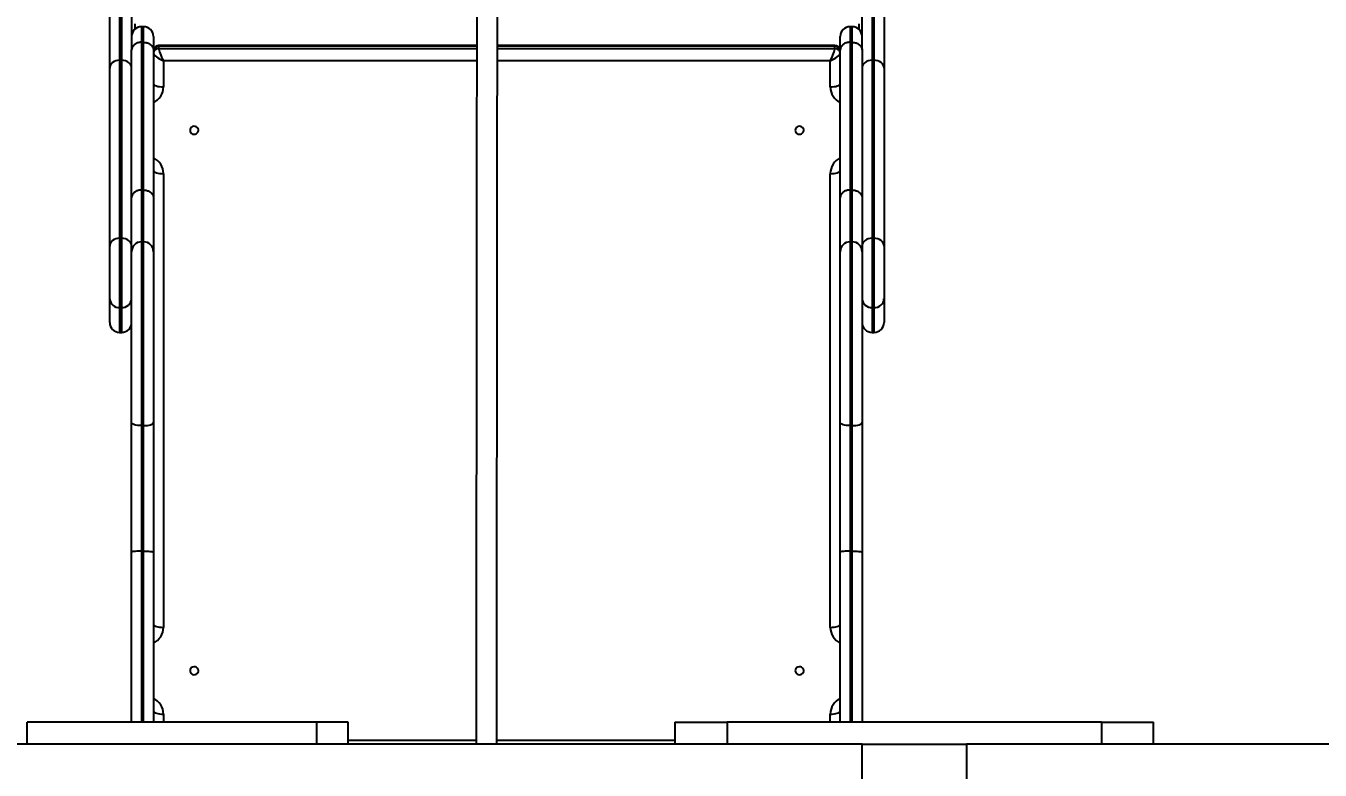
# Model space of a CAD drawing. Header units: millimetres. Extents: x -5684 to 4493, y -3963 to 3401.
# Drawn here: x -2300 to -1060, y 421 to 1134 of the extents above; entities that cross this region are included whole.
import ezdxf

# ---------------------------------------------------------------- set-up
doc = ezdxf.new("R2010")
doc.units = ezdxf.units.MM
for name, color, linetype in [('DIKOM_ОБЪЕКТ', 7, 'Continuous'), ('DIKOM_РАЗМЕР_ЗОНА', 7, 'Continuous'), ('DIKOM_РАЗМЕР_ОБЪЕКТА', 7, 'Continuous')]:
    doc.layers.add(name, color=color, linetype=linetype)
doc.styles.add('style1', font='arial.ttf', dxfattribs={"width": 0.8})
doc.dimstyles.new('1-50', dxfattribs={"dimtxt": 300, "dimasz": 200, "dimexe": 100, "dimexo": 0, "dimgap": 100, "dimtad": 1, "dimdec": 0, "dimtxsty": 'style1', "dimcen": 0, "dimclrd": 7, "dimclre": 7, "dimadec": 1, "dimazin": 2, "dimtfac": 1, "dimtdec": 0, "dimtmove": 0, "dimatfit": 3, "dimfxl": 0, "dimlwd": 25, "dimlwe": 18, "dimarcsym": 0})

# ---------------------------------------------------------------- blocks, each defined once
blk = doc.blocks.new('*D10')
at = {"layer": 'Defpoints', "color": 0, "transparency": 16777216}
for p in [(-1818.3, 3401.4), (-5234.1, -2954), (1.4, -2954)]:
    blk.add_point(p, dxfattribs=at)
at = {"layer": 'DIKOM_РАЗМЕР_ЗОНА', "color": 7, "lineweight": 18, "transparency": 16777216}
for p, q in [((-1818.3, 3401.4), (-5334.1, 3401.4)), ((1.4, -2954), (-5334.1, -2954))]:
    blk.add_line(p, q, dxfattribs=at)
at = {"layer": 'DIKOM_РАЗМЕР_ЗОНА', "color": 7, "lineweight": 25, "transparency": 16777216}
blk.add_line((-5234.1, 3201.4), (-5234.1, -2754), dxfattribs=at)
at = {"layer": 'DIKOM_РАЗМЕР_ЗОНА', "color": 7, "transparency": 16777216}
for points in [[(-5267.5, 3201.4), (-5200.8, 3201.4), (-5234.1, 3401.4)], [(-5267.5, -2754), (-5200.8, -2754), (-5234.1, -2954)]]:
    blk.add_solid(points, dxfattribs=at)
at = {"layer": 'DIKOM_РАЗМЕР_ЗОНА', "color": 0, "transparency": 16777216, "insert": (-5487.4, -234.8), "char_height": 300, "attachment_point": 5, "rotation": 90, "style": 'style1'}
blk.add_mtext('6350', dxfattribs=at)
blk = doc.blocks.new('*D11')
at = {"layer": 'Defpoints', "color": 0, "transparency": 16777216}
for p in [(-3580.8, 1935), (-1952, 1935), (1.4, -915)]:
    blk.add_point(p, dxfattribs=at)
at = {"layer": 'DIKOM_РАЗМЕР_ОБЪЕКТА', "color": 7, "lineweight": 18, "transparency": 16777216}
for p, q in [((-1952, 1935), (-3680.8, 1935)), ((1.4, -915), (-3680.8, -915))]:
    blk.add_line(p, q, dxfattribs=at)
at = {"layer": 'DIKOM_РАЗМЕР_ОБЪЕКТА', "color": 7, "lineweight": 25, "transparency": 16777216}
blk.add_line((-3580.8, -715), (-3580.8, 1735), dxfattribs=at)
at = {"layer": 'DIKOM_РАЗМЕР_ОБЪЕКТА', "color": 7, "transparency": 16777216}
for points in [[(-3614.1, 1735), (-3547.4, 1735), (-3580.8, 1935)], [(-3614.1, -715), (-3547.4, -715), (-3580.8, -915)]]:
    blk.add_solid(points, dxfattribs=at)
at = {"layer": 'DIKOM_РАЗМЕР_ОБЪЕКТА', "color": 0, "transparency": 16777216, "insert": (-3833.9, 268.8), "char_height": 300, "attachment_point": 5, "rotation": 90, "style": 'style1'}
blk.add_mtext('2850', dxfattribs=at)

msp = doc.modelspace()

# ---------------------------------------------------------------- linework, layer by layer
at = {"layer": 'DIKOM_ОБЪЕКТ'}
for p, q in [((-2219.6, 1093.6), (-2219.6, 1209.4)), ((-2210.1, 1209.9), (-2210.1, 1101)), ((-2208.1, 1101), (-2208.1, 1209.9)), ((-2198.6, 1209.4), (-2198.6, 1110.9)), ((-1498.6, 1110.9), (-1498.6, 1209.4)), ((-1489.1, 1209.9), (-1489.1, 1101)), ((-1487.1, 1101), (-1487.1, 1209.9)), ((-1477.6, 1209.4), (-1477.6, 1093.6)), ((-2195.6, 1135.9), (-2195.6, 1130.6)), ((-2187.1, 1133.2), (-2189.1, 1133.2)), ((-2189.1, 1133.2), (-2189.1, 1118.3)), ((-2187.1, 1118.3), (-2187.1, 1133.2)), ((-1508.1, 1133.2), (-1510.1, 1133.2)), ((-1510.1, 1133.2), (-1510.1, 1118.3)), ((-1508.1, 1118.3), (-1508.1, 1133.2)), ((-1501.6, 1135.9), (-1501.6, 1130.6)), ((-2189.1, 1118.3), (-2189.1, 976.8)), ((-2189.1, 1118.3), (-2187.1, 1118.3)), ((-2187.1, 976.8), (-2187.1, 1118.3)), ((-2177.6, 1123.7), (-2177.6, 1110.6)), ((-1519.6, 1110.6), (-1519.6, 1123.7)), ((-1510.1, 1118.3), (-1510.1, 976.8)), ((-1510.1, 1118.3), (-1508.1, 1118.3)), ((-1508.1, 976.8), (-1508.1, 1118.3)), ((-2198.6, 1110.6), (-2198.6, 1110.9)), ((-2198.6, 969.2), (-2198.6, 1110.6)), ((-2177.6, 1110.6), (-2177.6, 969.2)), ((-2172.6, 1112.3), (-2172.6, 1114.6)), ((-1867.8, 1114.6), (-2172.6, 1114.6)), ((-2172.6, 1112.3), (-1867.8, 1112.3)), ((-1867.8, 1115.1), (-2172.4, 1115.1)), ((-1524.8, 1115.1), (-1848, 1115.1)), ((-1524.6, 1114.6), (-1848, 1114.6)), ((-1848, 1112.3), (-1524.6, 1112.3)), ((-1524.6, 1112.3), (-1524.6, 1114.6)), ((-1519.6, 969.2), (-1519.6, 1110.6)), ((-1498.6, 1110.9), (-1498.6, 1110.6)), ((-1498.6, 1110.6), (-1498.6, 969.2)), ((-2219.6, 923.1), (-2219.6, 1093.6)), ((-2210.1, 1101), (-2210.1, 930.5)), ((-2210.1, 1101), (-2208.1, 1101)), ((-2208.1, 930.5), (-2208.1, 1101)), ((-2168.1, 1100.4), (-2168.1, 1075.5)), ((-1867.9, 1100.4), (-2168.1, 1100.4)), ((-1529.1, 1100.4), (-1848.1, 1100.4)), ((-1529.1, 1075.5), (-1529.1, 1100.4)), ((-1489.1, 1101), (-1489.1, 930.5)), ((-1489.1, 1101), (-1487.1, 1101)), ((-1487.1, 930.5), (-1487.1, 1101)), ((-1477.6, 1093.6), (-1477.6, 923.1)), ((-2168.1, 992.4), (-2168.1, 557.7)), ((-1529.1, 557.7), (-1529.1, 992.4)), ((-2198.6, 917.6), (-2198.6, 969.2)), ((-2189.1, 976.8), (-2189.1, 927)), ((-2189.1, 976.8), (-2187.1, 976.8)), ((-2187.1, 927), (-2187.1, 976.8)), ((-2177.6, 969.2), (-2177.6, 917.6)), ((-1519.6, 917.6), (-1519.6, 969.2)), ((-1510.1, 976.8), (-1510.1, 927)), ((-1510.1, 976.8), (-1508.1, 976.8)), ((-1508.1, 927), (-1508.1, 976.8)), ((-1498.6, 969.2), (-1498.6, 917.6)), ((-2210.1, 930.5), (-2210.1, 864.1)), ((-2210.1, 930.5), (-2208.1, 930.5)), ((-2208.1, 864.1), (-2208.1, 930.5)), ((-1489.1, 930.5), (-1489.1, 864.1)), ((-1489.1, 930.5), (-1487.1, 930.5)), ((-1487.1, 864.1), (-1487.1, 930.5)), ((-2219.6, 872.5), (-2219.6, 923.1)), ((-2189.1, 927), (-2187.1, 927)), ((-1510.1, 927), (-1508.1, 927)), ((-1477.6, 923.1), (-1477.6, 872.5)), ((-2219.6, 849.8), (-2219.6, 872.5)), ((-1477.6, 872.5), (-1477.6, 849.8)), ((-2210.1, 864.1), (-2208.1, 864.1)), ((-2210.1, 864.1), (-2210.1, 840.3)), ((-2208.1, 840.3), (-2208.1, 864.1)), ((-1489.1, 864.1), (-1487.1, 864.1)), ((-1489.1, 864.1), (-1489.1, 840.3)), ((-1487.1, 840.3), (-1487.1, 864.1)), ((-2210.1, 840.3), (-2208.1, 840.3)), ((-1489.1, 840.3), (-1487.1, 840.3)), ((-2198.6, 629.8), (-2198.6, 753.9)), ((-2189.1, 751.1), (-2187.1, 751.1)), ((-2189.1, 751.1), (-2189.1, 630.7)), ((-2187.1, 630.7), (-2187.1, 751.1)), ((-2177.6, 753.9), (-2177.6, 629.8)), ((-1519.6, 629.8), (-1519.6, 753.9)), ((-1510.1, 751.1), (-1508.1, 751.1)), ((-1510.1, 751.1), (-1510.1, 630.7)), ((-1508.1, 630.7), (-1508.1, 751.1)), ((-1498.6, 753.9), (-1498.6, 629.8)), ((-2198.6, 735.1), (-2198.6, 735.1)), ((-1519.6, 735.1), (-1519.6, 735.1)), ((-2198.6, 467), (-2198.6, 629.8)), ((-2189.1, 630.7), (-2187.1, 630.7)), ((-2189.1, 630.7), (-2189.1, 467)), ((-2187.1, 467), (-2187.1, 630.7)), ((-2177.6, 629.8), (-2177.6, 467)), ((-1519.6, 467), (-1519.6, 629.8)), ((-1510.1, 630.7), (-1508.1, 630.7)), ((-1510.1, 630.7), (-1510.1, 467)), ((-1508.1, 467), (-1508.1, 630.7)), ((-1498.6, 629.8), (-1498.6, 467)), ((-2168.1, 474.6), (-2168.1, 467)), ((-1529.1, 467), (-1529.1, 474.6)), ((-2298.6, 446), (-2298.6, 467)), ((-2021, 467), (-2298.6, 467)), ((-2021, 446), (-2021, 467)), ((-1991, 467), (-2021, 467)), ((-1991, 446), (-1991, 467)), ((-1677.9, 467), (-1677.9, 446)), ((-1677.9, 467), (-1627.9, 467)), ((-1627.9, 467), (-1627.9, 446)), ((-1269.3, 467), (-1627.9, 467)), ((-1269.3, 467), (-1269.3, 446)), ((-1269.3, 467), (-1219.3, 467)), ((-1219.3, 446), (-1219.3, 467)), ((-1991, 449.8), (-1868.4, 449.8)), ((-1848.6, 449.8), (-1677.9, 449.8)), ((-1498.6, 446), (-2798.6, 446)), ((-2021, 446), (-2298.6, 446)), ((-1498.6, 446), (-1627.9, 446)), ((-1498.6, 346), (-1498.6, 446)), ((-1498.6, 446), (-1398.6, 446)), ((-1269.3, 446), (-1398.6, 446)), ((1401.4, 446), (-1398.6, 446)), ((-1398.6, 446), (-1398.6, 346))]:
    msp.add_line(p, q, dxfattribs=at)
at = {"layer": 'DIKOM_ОБЪЕКТ', "flags": 128}
for points in [[(-2210.1, 1101), (-2212, 1100.9), (-2213.7, 1100.5), (-2215.4, 1099.8), (-2216.8, 1098.8), (-2218, 1097.7), (-2218.9, 1096.4), (-2219.4, 1095.1), (-2219.6, 1093.6)], [(-2198.6, 1093.6), (-2198.8, 1095.1), (-2199.3, 1096.4), (-2200.2, 1097.7), (-2201.4, 1098.8), (-2202.8, 1099.8), (-2204.5, 1100.5), (-2206.3, 1100.9), (-2208.1, 1101)], [(-1489.1, 1101), (-1491, 1100.9), (-1492.7, 1100.5), (-1494.4, 1099.8), (-1495.8, 1098.8), (-1497, 1097.7), (-1497.9, 1096.4), (-1498.4, 1095.1), (-1498.6, 1093.6)], [(-1477.6, 1093.6), (-1477.8, 1095.1), (-1478.3, 1096.4), (-1479.2, 1097.7), (-1480.4, 1098.8), (-1481.8, 1099.8), (-1483.5, 1100.5), (-1485.3, 1100.9), (-1487.1, 1101)], [(-2177.6, 1078.4), (-2177.4, 1077.8), (-2176.9, 1077.3), (-2176, 1076.8), (-2174.8, 1076.4), (-2173.4, 1076), (-2171.7, 1075.8), (-2170, 1075.6), (-2168.1, 1075.5)], [(-1529.1, 1075.5), (-1527.3, 1075.6), (-1525.5, 1075.8), (-1523.8, 1076), (-1522.4, 1076.4), (-1521.2, 1076.8), (-1520.3, 1077.3), (-1519.8, 1077.8), (-1519.6, 1078.4)], [(-2142.6, 1034), (-2142.4, 1032.9), (-2141.9, 1031.8), (-2141.1, 1031), (-2140.1, 1030.4), (-2138.9, 1030.2), (-2137.7, 1030.3), (-2136.6, 1030.7), (-2135.7, 1031.4), (-2135, 1032.3), (-2134.6, 1033.4), (-2134.6, 1034.6), (-2135, 1035.6), (-2135.7, 1036.6), (-2136.6, 1037.3), (-2137.7, 1037.7), (-2138.9, 1037.8), (-2140.1, 1037.5), (-2141.1, 1037), (-2141.9, 1036.1), (-2142.4, 1035.1), (-2142.6, 1034)], [(-1562.6, 1034), (-1562.4, 1032.9), (-1561.9, 1031.8), (-1561.1, 1031), (-1560.1, 1030.4), (-1558.9, 1030.2), (-1557.7, 1030.3), (-1556.6, 1030.7), (-1555.7, 1031.4), (-1555, 1032.3), (-1554.6, 1033.4), (-1554.6, 1034.6), (-1555, 1035.6), (-1555.7, 1036.6), (-1556.6, 1037.3), (-1557.7, 1037.7), (-1558.9, 1037.8), (-1560.1, 1037.5), (-1561.1, 1037), (-1561.9, 1036.1), (-1562.4, 1035.1), (-1562.6, 1034)], [(-2177.6, 995.2), (-2177.4, 994.7), (-2176.9, 994.2), (-2176, 993.7), (-2174.8, 993.3), (-2173.4, 992.9), (-2171.7, 992.6), (-2170, 992.5), (-2168.1, 992.4)], [(-1529.1, 992.4), (-1527.3, 992.5), (-1525.5, 992.6), (-1523.8, 992.9), (-1522.4, 993.3), (-1521.2, 993.7), (-1520.3, 994.2), (-1519.8, 994.7), (-1519.6, 995.2)], [(-2210.1, 930.5), (-2212, 930.4), (-2213.7, 929.9), (-2215.4, 929.3), (-2216.8, 928.3), (-2218, 927.2), (-2218.9, 925.9), (-2219.4, 924.5), (-2219.6, 923.1)], [(-2198.6, 923.1), (-2198.8, 924.5), (-2199.3, 925.9), (-2200.2, 927.2), (-2201.4, 928.3), (-2202.8, 929.3), (-2204.5, 929.9), (-2206.3, 930.4), (-2208.1, 930.5)], [(-1489.1, 930.5), (-1491, 930.4), (-1492.7, 929.9), (-1494.4, 929.3), (-1495.8, 928.3), (-1497, 927.2), (-1497.9, 925.9), (-1498.4, 924.5), (-1498.6, 923.1)], [(-1477.6, 923.1), (-1477.8, 924.5), (-1478.3, 925.9), (-1479.2, 927.2), (-1480.4, 928.3), (-1481.8, 929.3), (-1483.5, 929.9), (-1485.3, 930.4), (-1487.1, 930.5)], [(-2189.1, 751.1), (-2191, 751.2), (-2192.7, 751.3), (-2194.4, 751.6), (-2195.8, 751.9), (-2197, 752.3), (-2197.9, 752.8), (-2198.4, 753.3), (-2198.6, 753.9)], [(-2187.1, 751.1), (-2185.3, 751.2), (-2183.5, 751.3), (-2181.8, 751.6), (-2180.4, 751.9), (-2179.2, 752.3), (-2178.3, 752.8), (-2177.8, 753.3), (-2177.6, 753.9)], [(-1510.1, 751.1), (-1512, 751.2), (-1513.7, 751.3), (-1515.4, 751.6), (-1516.8, 751.9), (-1518, 752.3), (-1518.9, 752.8), (-1519.4, 753.3), (-1519.6, 753.9)], [(-1508.1, 751.1), (-1506.3, 751.2), (-1504.5, 751.3), (-1502.8, 751.6), (-1501.4, 751.9), (-1500.2, 752.3), (-1499.3, 752.8), (-1498.8, 753.3), (-1498.6, 753.9)], [(-2177.6, 560.6), (-2177.4, 560), (-2176.9, 559.5), (-2176, 559), (-2174.8, 558.6), (-2173.4, 558.2), (-2171.7, 558), (-2170, 557.8), (-2168.1, 557.7)], [(-1529.1, 557.7), (-1527.3, 557.8), (-1525.5, 558), (-1523.8, 558.2), (-1522.4, 558.6), (-1521.2, 559), (-1520.3, 559.5), (-1519.8, 560), (-1519.6, 560.6)], [(-2142.6, 516.2), (-2142.4, 515.1), (-2141.9, 514), (-2141.1, 513.2), (-2140.1, 512.6), (-2138.9, 512.4), (-2137.7, 512.5), (-2136.6, 512.9), (-2135.7, 513.6), (-2135, 514.5), (-2134.6, 515.6), (-2134.6, 516.8), (-2135, 517.8), (-2135.7, 518.8), (-2136.6, 519.5), (-2137.7, 519.9), (-2138.9, 520), (-2140.1, 519.7), (-2141.1, 519.2), (-2141.9, 518.3), (-2142.4, 517.3), (-2142.6, 516.2)], [(-1562.6, 516.2), (-1562.4, 515.1), (-1561.9, 514), (-1561.1, 513.2), (-1560.1, 512.6), (-1558.9, 512.4), (-1557.7, 512.5), (-1556.6, 512.9), (-1555.7, 513.6), (-1555, 514.5), (-1554.6, 515.6), (-1554.6, 516.8), (-1555, 517.8), (-1555.7, 518.8), (-1556.6, 519.5), (-1557.7, 519.9), (-1558.9, 520), (-1560.1, 519.7), (-1561.1, 519.2), (-1561.9, 518.3), (-1562.4, 517.3), (-1562.6, 516.2)], [(-2177.6, 477.4), (-2177.4, 476.9), (-2176.9, 476.4), (-2176, 475.9), (-2174.8, 475.5), (-2173.4, 475.1), (-2171.7, 474.8), (-2170, 474.7), (-2168.1, 474.6)], [(-1529.1, 474.6), (-1527.3, 474.7), (-1525.5, 474.8), (-1523.8, 475.1), (-1522.4, 475.5), (-1521.2, 475.9), (-1520.3, 476.4), (-1519.8, 476.9), (-1519.6, 477.4)]]:
    msp.add_lwpolyline(points, dxfattribs=at)
at = {"layer": 'DIKOM_ОБЪЕКТ'}
for centre, radius, start, end in [((-2189.1, 1123.7), 9.5, 90, 180), ((-2187.1, 1123.7), 9.5, 0, 90), ((-1510.1, 1123.7), 9.5, 90, 180), ((-1508.1, 1123.7), 9.5, 0, 90), ((-2172.7, 1109.7), 4.89, 88.7219, 178.6621), ((-2172.7, 1107.4), 4.89, 88.7219, 178.6621), ((-1524.5, 1109.7), 4.89, 1.3379, 91.2781), ((-1524.5, 1107.4), 4.89, 1.3379, 91.2781), ((-2185.2, 1075.7), 17.1, 296.4493, 359.3982), ((-1512, 1075.7), 17.1, 180.6018, 243.5507), ((-2185.2, 992.3), 17.1, 0.6018, 63.5507), ((-1512, 992.3), 17.1, 116.4493, 179.3982), ((-2189.2, 917.6), 9.43, 89.5649, 179.5582), ((-2187, 917.6), 9.43, 0.4418, 90.4351), ((-1510.2, 917.6), 9.43, 89.5649, 179.5582), ((-1508, 917.6), 9.43, 0.4418, 90.4351), ((-2210.6, 873.1), 8.99, 183.8483, 273.3899), ((-2207.6, 873.1), 8.99, 266.6101, 356.1517), ((-1489.6, 873.1), 8.99, 183.8483, 273.3899), ((-1486.6, 873.1), 8.99, 266.6101, 356.1517), ((-2210.1, 849.8), 9.5, 180, 270), ((-2208.1, 849.8), 9.5, 270, 0), ((-1489.1, 849.8), 9.5, 180, 270), ((-1487.1, 849.8), 9.5, 270, 0), ((-2185.2, 557.9), 17.1, 296.4493, 359.3982), ((-1512, 557.9), 17.1, 180.6018, 243.5507), ((-2185.2, 474.5), 17.1, 0.6018, 63.5516), ((-1512, 474.5), 17.1, 116.4484, 179.3982)]:
    msp.add_arc(centre, radius, start, end, dxfattribs=at)
for centre, major_axis, ratio, start_param, end_param in [((-2168.1, 1103.2), (9.43, -4.6), 0.242074, 3.259036, 4.829832), ((-2168.1, 1105.6), (-4.36, 9.49), 0.115844, 6.229948, 6.529893), ((-2168.1, 1103.2), (-4.36, 9.49), 0.115844, 0.246707, 1.817504), ((-1529.1, 1103.2), (4.36, 9.49), 0.115844, 4.465682, 6.036478), ((-1529.1, 1103.2), (9.43, 4.6), 0.242074, 4.594946, 6.165742), ((-1529.1, 1105.6), (4.36, 9.49), 0.115844, 6.036478, 6.339666)]:
    msp.add_ellipse(centre, major_axis=major_axis, ratio=ratio, start_param=start_param, end_param=end_param, dxfattribs=at)
for points, knots in [([(-1867.2, 1878), (-1867.2, 1871), (-1867.2, 1857.2), (-1867.2, 1837.1), (-1867.2, 1817.9), (-1867.2, 1799.8), (-1867.3, 1782.8), (-1867.3, 1766.8), (-1867.3, 1752.2), (-1867.3, 1739), (-1867.3, 1727), (-1867.3, 1716), (-1867.3, 1705.8), (-1867.3, 1696.4), (-1867.3, 1680.6), (-1867.3, 1658.1), (-1867.3, 1628.7), (-1867.4, 1598.5), (-1867.4, 1567.8), (-1867.4, 1536.8), (-1867.4, 1506.2), (-1867.5, 1476.2), (-1867.5, 1445.9), (-1867.5, 1415.4), (-1867.5, 1384.5), (-1867.6, 1353.8), (-1867.6, 1323.2), (-1867.6, 1293), (-1867.6, 1267.4), (-1867.7, 1246.4), (-1867.7, 1229.8), (-1867.7, 1213.6), (-1867.7, 1198), (-1867.7, 1183), (-1867.8, 1168.7), (-1867.8, 1155.2), (-1867.8, 1142.4), (-1867.8, 1130.6), (-1867.8, 1119.6), (-1867.9, 1109.2), (-1867.9, 1099.3), (-1867.9, 1089.6), (-1867.9, 1079.9), (-1867.9, 1070), (-1868, 1059.6), (-1868, 1049.5), (-1868, 1039.8), (-1868, 1030.4), (-1868, 1020.6), (-1868, 1010.2), (-1868.1, 999.1), (-1868.1, 987.3), (-1868.1, 974.7), (-1868.1, 961.5), (-1868.1, 947.7), (-1868.1, 933.4), (-1868.1, 918.6), (-1868.1, 901), (-1868.2, 880.4), (-1868.2, 856.8), (-1868.2, 833), (-1868.2, 809.1), (-1868.2, 784.9), (-1868.2, 760.8), (-1868.2, 737.1), (-1868.2, 715.7), (-1868.3, 696.9), (-1868.3, 680.3), (-1868.3, 666.8), (-1868.3, 655.7), (-1868.3, 646.6), (-1868.3, 636.6), (-1868.3, 625.6), (-1868.3, 614), (-1868.3, 601.6), (-1868.3, 588.7), (-1868.3, 575), (-1868.3, 560.6), (-1868.3, 545.6), (-1868.3, 532.1), (-1868.3, 520.5), (-1868.4, 510.7), (-1868.4, 500.3), (-1868.4, 489.1), (-1868.4, 477.9), (-1868.4, 466.8), (-1868.4, 456.3), (-1868.4, 449.4), (-1868.4, 446)], [0, 0, 0, 0, 0.012549, 0.024501, 0.035855, 0.04661, 0.056765, 0.066321, 0.075277, 0.082962, 0.090144, 0.096825, 0.103005, 0.108686, 0.113868, 0.131772, 0.149994, 0.168537, 0.188673, 0.208816, 0.228964, 0.249129, 0.269302, 0.290716, 0.31216, 0.333664, 0.35523, 0.376812, 0.398398, 0.411103, 0.423786, 0.436441, 0.449063, 0.461652, 0.474214, 0.486759, 0.499299, 0.512065, 0.524853, 0.537682, 0.550555, 0.563472, 0.576197, 0.588956, 0.601736, 0.614507, 0.624157, 0.633778, 0.643367, 0.652923, 0.662452, 0.671968, 0.68149, 0.691033, 0.700603, 0.710205, 0.719837, 0.729491, 0.743992, 0.758473, 0.772899, 0.787278, 0.801623, 0.815934, 0.829928, 0.843487, 0.853331, 0.862939, 0.872316, 0.877034, 0.882307, 0.888135, 0.894521, 0.901463, 0.908548, 0.91613, 0.924205, 0.932773, 0.941833, 0.951387, 0.957359, 0.963511, 0.969839, 0.976363, 0.983077, 0.988783, 0.994581, 1, 1, 1, 1]), ([(-1848.6, 446), (-1848.6, 446.9), (-1848.6, 449.4), (-1848.6, 453.4), (-1848.6, 460), (-1848.6, 468.5), (-1848.6, 479.2), (-1848.6, 489.9), (-1848.6, 500.5), (-1848.6, 511.4), (-1848.5, 522.5), (-1848.5, 534.3), (-1848.5, 545.7), (-1848.5, 557.1), (-1848.5, 568.5), (-1848.5, 579.8), (-1848.5, 590.2), (-1848.5, 599.8), (-1848.5, 608.8), (-1848.5, 630.1), (-1848.5, 664.4), (-1848.5, 705.2), (-1848.4, 739.6), (-1848.4, 767.7), (-1848.4, 795.6), (-1848.4, 823.3), (-1848.4, 850.7), (-1848.4, 875.1), (-1848.3, 896.5), (-1848.3, 914.7), (-1848.3, 932.5), (-1848.3, 949.6), (-1848.3, 965.7), (-1848.3, 980.7), (-1848.3, 994.4), (-1848.2, 1007.2), (-1848.2, 1019.1), (-1848.2, 1030.2), (-1848.2, 1040.6), (-1848.2, 1050.3), (-1848.2, 1059.5), (-1848.1, 1069.5), (-1848.1, 1080.2), (-1848.1, 1091.7), (-1848.1, 1103.3), (-1848, 1115.2), (-1848, 1127), (-1848, 1138.8), (-1848, 1150.5), (-1848, 1163.1), (-1847.9, 1176.4), (-1847.9, 1190.3), (-1847.9, 1205.7), (-1847.9, 1222.6), (-1847.9, 1241.1), (-1847.8, 1260), (-1847.8, 1282.2), (-1847.8, 1307.6), (-1847.8, 1336.4), (-1847.7, 1365.2), (-1847.7, 1394.2), (-1847.7, 1425.2), (-1847.7, 1458.3), (-1847.6, 1493.8), (-1847.6, 1524.9), (-1847.6, 1551.2), (-1847.6, 1572.2), (-1847.6, 1592.7), (-1847.6, 1608.7), (-1847.5, 1620.2), (-1847.5, 1627.5), (-1847.5, 1634.9), (-1847.5, 1642.9), (-1847.5, 1651.8), (-1847.5, 1661.4), (-1847.5, 1671.6), (-1847.5, 1682.5), (-1847.5, 1694.3), (-1847.5, 1706.8), (-1847.5, 1720.8), (-1847.5, 1736.3), (-1847.5, 1753.4), (-1847.5, 1771.6), (-1847.4, 1790.8), (-1847.4, 1811.1), (-1847.4, 1832.5), (-1847.4, 1854.9), (-1847.4, 1870.2), (-1847.4, 1878)], [0, 0, 0, 0, 0.001498, 0.003989, 0.006445, 0.012118, 0.017672, 0.024107, 0.030318, 0.036301, 0.04398, 0.051268, 0.058164, 0.064674, 0.071918, 0.078615, 0.084763, 0.090361, 0.095472, 0.100516, 0.12772, 0.155228, 0.1717, 0.188174, 0.204661, 0.221178, 0.237752, 0.254405, 0.26601, 0.277604, 0.289167, 0.300684, 0.312153, 0.322908, 0.333648, 0.344402, 0.355189, 0.366017, 0.376692, 0.387401, 0.398131, 0.408864, 0.42417, 0.439439, 0.454657, 0.469813, 0.484904, 0.496816, 0.508717, 0.520626, 0.532558, 0.544521, 0.556506, 0.570663, 0.584852, 0.599066, 0.613303, 0.633672, 0.654032, 0.67433, 0.694581, 0.714799, 0.73878, 0.762731, 0.786671, 0.800714, 0.81431, 0.827405, 0.840005, 0.844582, 0.849091, 0.853587, 0.858525, 0.864005, 0.870028, 0.876206, 0.882869, 0.890018, 0.897653, 0.905776, 0.915419, 0.925671, 0.936534, 0.948007, 0.960092, 0.972786, 0.98609, 1, 1, 1, 1]), ([(-2189.1, 1118.3), (-2190.2, 1118.2), (-2192.3, 1118), (-2195.1, 1116.7), (-2197.3, 1114.7), (-2198.4, 1112.6), (-2198.6, 1111.1), (-2198.6, 1110.6), (-2198.6, 1110.6)], [0, 0, 0, 0, 0.2142644, 0.428524, 0.642927, 0.8576448, 0.9961599, 1, 1, 1, 1]), ([(-2187.1, 1118.3), (-2186.6, 1118.2), (-2185.5, 1118.2), (-2184, 1117.9), (-2182.5, 1117.3), (-2181.2, 1116.6), (-2180, 1115.7), (-2179, 1114.7), (-2178.3, 1113.5), (-2177.7, 1112.2), (-2177.6, 1111.1), (-2177.6, 1110.6), (-2177.6, 1110.6)], [0, 0, 0, 0, 0.105654, 0.214374, 0.320028, 0.428742, 0.534469, 0.643253, 0.749135, 0.858078, 0.996172, 1, 1, 1, 1]), ([(-1510.1, 1118.3), (-1511.2, 1118.2), (-1513.3, 1118), (-1516.1, 1116.7), (-1518.3, 1114.7), (-1519.4, 1112.6), (-1519.6, 1111.1), (-1519.6, 1110.6), (-1519.6, 1110.6)], [0, 0, 0, 0, 0.214264, 0.428524, 0.642927, 0.857645, 0.99616, 1, 1, 1, 1]), ([(-1508.1, 1118.3), (-1507.6, 1118.2), (-1506.5, 1118.2), (-1505, 1117.9), (-1503.5, 1117.3), (-1502.2, 1116.6), (-1501, 1115.7), (-1500, 1114.7), (-1499.3, 1113.5), (-1498.7, 1112.2), (-1498.6, 1111.1), (-1498.6, 1110.6), (-1498.6, 1110.6)], [0, 0, 0, 0, 0.105654, 0.214374, 0.320028, 0.428742, 0.534469, 0.643253, 0.749135, 0.858078, 0.996172, 1, 1, 1, 1]), ([(-2172.3, 1115), (-2172.4, 1115.1), (-2172.8, 1115.1), (-2173.6, 1115), (-2174.7, 1114.6), (-2175.7, 1113.9), (-2176.6, 1113), (-2177.2, 1112), (-2177.5, 1110.9), (-2177.6, 1110.2), (-2177.6, 1109.9)], [0, 0, 0, 0, 0.017342, 0.152985, 0.294186, 0.438735, 0.599628, 0.743579, 0.874834, 1, 1, 1, 1]), ([(-1519.6, 1109.9), (-1519.6, 1110.2), (-1519.7, 1110.9), (-1520, 1112), (-1520.6, 1113), (-1521.5, 1113.9), (-1522.5, 1114.6), (-1523.5, 1114.9), (-1524.3, 1115.1), (-1524.8, 1115), (-1524.9, 1115)], [0, 0, 0, 0, 0.123423, 0.264303, 0.408634, 0.554501, 0.701781, 0.835607, 0.959873, 1, 1, 1, 1]), ([(-2189.1, 976.8), (-2190.2, 976.7), (-2192.3, 976.5), (-2195.1, 975.2), (-2197.3, 973.3), (-2198.4, 971.2), (-2198.6, 969.8), (-2198.6, 969.2), (-2198.6, 969.2)], [0, 0, 0, 0, 0.214516, 0.42903, 0.643607, 0.858315, 0.995069, 1, 1, 1, 1]), ([(-2187.1, 976.8), (-2186, 976.7), (-2183.9, 976.5), (-2181.1, 975.2), (-2178.9, 973.3), (-2177.8, 971.2), (-2177.6, 969.8), (-2177.6, 969.2), (-2177.6, 969.2)], [0, 0, 0, 0, 0.214516, 0.42903, 0.643607, 0.858315, 0.995069, 1, 1, 1, 1]), ([(-1510.1, 976.8), (-1511.2, 976.7), (-1513.3, 976.5), (-1516.1, 975.2), (-1518.3, 973.3), (-1519.4, 971.2), (-1519.6, 969.8), (-1519.6, 969.2), (-1519.6, 969.2)], [0, 0, 0, 0, 0.214516, 0.42903, 0.643607, 0.858315, 0.995069, 1, 1, 1, 1]), ([(-1508.1, 976.8), (-1507, 976.7), (-1504.9, 976.5), (-1502.1, 975.2), (-1499.9, 973.3), (-1498.8, 971.2), (-1498.6, 969.8), (-1498.6, 969.2), (-1498.6, 969.2)], [0, 0, 0, 0, 0.214516, 0.4290297, 0.6436067, 0.8583152, 0.9950692, 1, 1, 1, 1]), ([(-2189.1, 927), (-2189.1, 926.6), (-2189.1, 925.8), (-2189.1, 923.8), (-2189.1, 921.3), (-2189.1, 918.1), (-2189.1, 914.1), (-2189.1, 909.3), (-2189.1, 903.9), (-2189.1, 896.9), (-2189.1, 888.2), (-2189.1, 877.7), (-2189.1, 866.5), (-2189.1, 854.7), (-2189.1, 842.4), (-2189.1, 829.5), (-2189.1, 816.3), (-2189.1, 803.9), (-2189.1, 792.6), (-2189.1, 782.4), (-2189.1, 772.1), (-2189.1, 763.5), (-2189.1, 756.4), (-2189.1, 752.9), (-2189.1, 751.1)], [0, 0, 0, 0, 0.028589, 0.057183, 0.086482, 0.115786, 0.152289, 0.189081, 0.226623, 0.264363, 0.323008, 0.382105, 0.442348, 0.502896, 0.565568, 0.628526, 0.692402, 0.756618, 0.803895, 0.851374, 0.899625, 0.94823, 0.974072, 1, 1, 1, 1]), ([(-2187.1, 751.1), (-2187.1, 753.5), (-2187.1, 758.3), (-2187.1, 765.8), (-2187.1, 773.4), (-2187.1, 782.9), (-2187.1, 794.3), (-2187.1, 807.6), (-2187.1, 820.8), (-2187.1, 834.1), (-2187.1, 847.3), (-2187.1, 860.3), (-2187.1, 873), (-2187.1, 883.3), (-2187.1, 891.3), (-2187.1, 897.2), (-2187.1, 902.9), (-2187.1, 908.3), (-2187.1, 913.3), (-2187.1, 917.8), (-2187.1, 921.7), (-2187.1, 924.4), (-2187.1, 926.1), (-2187.1, 926.7), (-2187.1, 927)], [0, 0, 0, 0, 0.034927, 0.07035, 0.105779, 0.141636, 0.203431, 0.265702, 0.3292, 0.393032, 0.458693, 0.524684, 0.591785, 0.659328, 0.694996, 0.730766, 0.766904, 0.803199, 0.840545, 0.878166, 0.916857, 0.956027, 0.978014, 1, 1, 1, 1]), ([(-1510.1, 927), (-1510.1, 926.6), (-1510.1, 925.8), (-1510.1, 923.8), (-1510.1, 921.3), (-1510.1, 918.1), (-1510.1, 914.1), (-1510.1, 909.3), (-1510.1, 903.9), (-1510.1, 896.9), (-1510.1, 888.2), (-1510.1, 877.7), (-1510.1, 866.5), (-1510.1, 854.7), (-1510.1, 842.4), (-1510.1, 829.5), (-1510.1, 816.3), (-1510.1, 803.9), (-1510.1, 792.6), (-1510.1, 782.4), (-1510.1, 772.1), (-1510.1, 763.5), (-1510.1, 756.4), (-1510.1, 752.9), (-1510.1, 751.1)], [0, 0, 0, 0, 0.028589, 0.057183, 0.086482, 0.115786, 0.152289, 0.189081, 0.226623, 0.264363, 0.323008, 0.382105, 0.442348, 0.502896, 0.565568, 0.628526, 0.692402, 0.756618, 0.803895, 0.851374, 0.899625, 0.94823, 0.974072, 1, 1, 1, 1]), ([(-1508.1, 751.1), (-1508.1, 753.5), (-1508.1, 758.3), (-1508.1, 765.8), (-1508.1, 773.4), (-1508.1, 782.9), (-1508.1, 794.3), (-1508.1, 807.6), (-1508.1, 820.8), (-1508.1, 834.1), (-1508.1, 847.3), (-1508.1, 860.3), (-1508.1, 873), (-1508.1, 883.3), (-1508.1, 891.3), (-1508.1, 897.2), (-1508.1, 902.9), (-1508.1, 908.3), (-1508.1, 913.3), (-1508.1, 917.8), (-1508.1, 921.7), (-1508.1, 924.4), (-1508.1, 926.1), (-1508.1, 926.7), (-1508.1, 927)], [0, 0, 0, 0, 0.0349275, 0.0703501, 0.1057795, 0.141636, 0.2034313, 0.2657023, 0.3291998, 0.3930315, 0.4586933, 0.5246837, 0.5917855, 0.6593275, 0.6949962, 0.7307658, 0.7669037, 0.8031989, 0.8405449, 0.8781657, 0.9168574, 0.9560274, 0.9780145, 1, 1, 1, 1]), ([(-2198.6, 753.9), (-2198.6, 757.1), (-2198.6, 763.4), (-2198.6, 773), (-2198.6, 782.5), (-2198.6, 792), (-2198.6, 802.6), (-2198.6, 814.2), (-2198.6, 826.8), (-2198.6, 839), (-2198.6, 850.8), (-2198.6, 861.9), (-2198.6, 872.4), (-2198.6, 882.4), (-2198.6, 891.1), (-2198.6, 898.6), (-2198.6, 904.9), (-2198.6, 909.9), (-2198.6, 913.5), (-2198.6, 916.1), (-2198.6, 917.1), (-2198.6, 917.6)], [0, 0, 0, 0, 0.0503157, 0.0982919, 0.1464279, 0.1946355, 0.2427095, 0.3078045, 0.3730675, 0.4383539, 0.503481, 0.5641821, 0.625057, 0.685853, 0.7464461, 0.794923, 0.8434866, 0.8918578, 0.9278916, 0.9640243, 1, 1, 1, 1]), ([(-2177.6, 917.6), (-2177.6, 917.1), (-2177.6, 916), (-2177.6, 913.1), (-2177.6, 909.7), (-2177.6, 905.6), (-2177.6, 900.6), (-2177.6, 894.5), (-2177.6, 887.3), (-2177.6, 878.6), (-2177.6, 868.4), (-2177.6, 856.4), (-2177.6, 843.9), (-2177.6, 831.4), (-2177.6, 818.9), (-2177.6, 806.4), (-2177.6, 793.8), (-2177.6, 782.3), (-2177.6, 771.9), (-2177.6, 762.8), (-2177.6, 756.8), (-2177.6, 753.9)], [0, 0, 0, 0, 0.040545, 0.076906, 0.113469, 0.150111, 0.186581, 0.234498, 0.282521, 0.33049, 0.398657, 0.467036, 0.535464, 0.603699, 0.66783, 0.732148, 0.796389, 0.860413, 0.906945, 0.953544, 1, 1, 1, 1]), ([(-1519.6, 753.9), (-1519.6, 757.1), (-1519.6, 763.4), (-1519.6, 773), (-1519.6, 782.5), (-1519.6, 792), (-1519.6, 802.6), (-1519.6, 814.2), (-1519.6, 826.8), (-1519.6, 839), (-1519.6, 850.8), (-1519.6, 861.9), (-1519.6, 872.4), (-1519.6, 882.4), (-1519.6, 891.1), (-1519.6, 898.6), (-1519.6, 904.9), (-1519.6, 909.9), (-1519.6, 913.5), (-1519.6, 916.1), (-1519.6, 917.1), (-1519.6, 917.6)], [0, 0, 0, 0, 0.050316, 0.098292, 0.146428, 0.194636, 0.242709, 0.307805, 0.373068, 0.438354, 0.503481, 0.564182, 0.625057, 0.685853, 0.746446, 0.794923, 0.843487, 0.891858, 0.927892, 0.964024, 1, 1, 1, 1]), ([(-1498.6, 917.6), (-1498.6, 917.1), (-1498.6, 916), (-1498.6, 913.1), (-1498.6, 909.7), (-1498.6, 905.6), (-1498.6, 900.6), (-1498.6, 894.5), (-1498.6, 887.3), (-1498.6, 878.6), (-1498.6, 868.4), (-1498.6, 856.4), (-1498.6, 843.9), (-1498.6, 831.4), (-1498.6, 818.9), (-1498.6, 806.4), (-1498.6, 793.8), (-1498.6, 782.3), (-1498.6, 771.9), (-1498.6, 762.8), (-1498.6, 756.8), (-1498.6, 753.9)], [0, 0, 0, 0, 0.040545, 0.076906, 0.113469, 0.150111, 0.186581, 0.234498, 0.282521, 0.33049, 0.398657, 0.467036, 0.535464, 0.603699, 0.66783, 0.732148, 0.796389, 0.860413, 0.906945, 0.953544, 1, 1, 1, 1]), ([(-2189.1, 630.7), (-2190.2, 630.7), (-2192.3, 630.7), (-2195.2, 630.5), (-2197.3, 630.3), (-2198.4, 630), (-2198.6, 629.8), (-2198.6, 629.8), (-2198.6, 629.8)], [0, 0, 0, 0, 0.21467, 0.429341, 0.644015, 0.858699, 0.990319, 1, 1, 1, 1]), ([(-2187.1, 630.7), (-2186, 630.7), (-2183.9, 630.7), (-2181.1, 630.5), (-2178.9, 630.3), (-2177.8, 630), (-2177.6, 629.8), (-2177.6, 629.8), (-2177.6, 629.8)], [0, 0, 0, 0, 0.2146703, 0.4293405, 0.6440151, 0.8586986, 0.9903188, 1, 1, 1, 1]), ([(-1510.1, 630.7), (-1511.2, 630.7), (-1513.3, 630.7), (-1516.2, 630.5), (-1518.3, 630.3), (-1519.4, 630), (-1519.6, 629.8), (-1519.6, 629.8), (-1519.6, 629.8)], [0, 0, 0, 0, 0.21467, 0.429341, 0.644015, 0.858699, 0.990319, 1, 1, 1, 1]), ([(-1508.1, 630.7), (-1507, 630.7), (-1504.9, 630.7), (-1502.1, 630.5), (-1499.9, 630.3), (-1498.8, 630), (-1498.6, 629.8), (-1498.6, 629.8), (-1498.6, 629.8)], [0, 0, 0, 0, 0.2146703, 0.4293405, 0.6440151, 0.8586986, 0.9903188, 1, 1, 1, 1])]:
    msp.add_open_spline(points, degree=3, knots=knots, dxfattribs=at)

# ---------------------------------------------------------------- dimensions: what is measured, and where the dimension line sits
at = {"layer": 'DIKOM_РАЗМЕР_ЗОНА'}
dim = msp.add_linear_dim(base=(-5234.1, -2954), p1=(-1818.3, 3401.4), p2=(1.4, -2954), angle=90, text='6350', dimstyle='1-50', dxfattribs=at)
dim.commit()
dim.dimension.update_dxf_attribs({"geometry": '*D10', "text_midpoint": (-5234.1, -234.8), "dimtype": 160})
at = {"layer": 'DIKOM_РАЗМЕР_ОБЪЕКТА'}
dim = msp.add_linear_dim(base=(-3580.8, 1935), p1=(1.4, -915), p2=(-1952, 1935), angle=90, dimstyle='1-50', dxfattribs=at)
dim.commit()
dim.dimension.update_dxf_attribs({"geometry": '*D11', "text_midpoint": (-3580.8, 268.8), "dimtype": 160})

doc.saveas('drawing.dxf')
